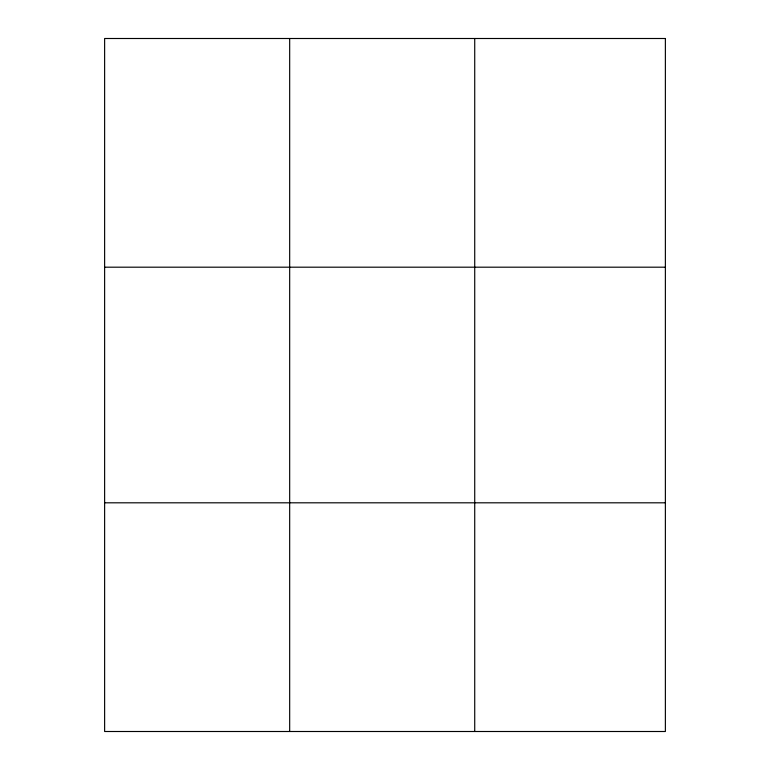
<?xml version="1.0" encoding="UTF-8"?>
<svg xmlns="http://www.w3.org/2000/svg" width="770" height="770" viewBox="0 0 770 770"><rect width="100%" height="100%" fill="white"/><g stroke="black" fill="none" stroke-linecap="round" stroke-linejoin="round"><path stroke-width="1.16" d="M289.674 38.5L289.674 731.5M474.724 38.5L474.724 731.5M104.624 267.19L665.376 267.19M104.624 502.81L665.376 502.81M665.376 38.5L665.376 731.5L104.624 731.5L104.624 38.5L665.376 38.5"/></g></svg>
